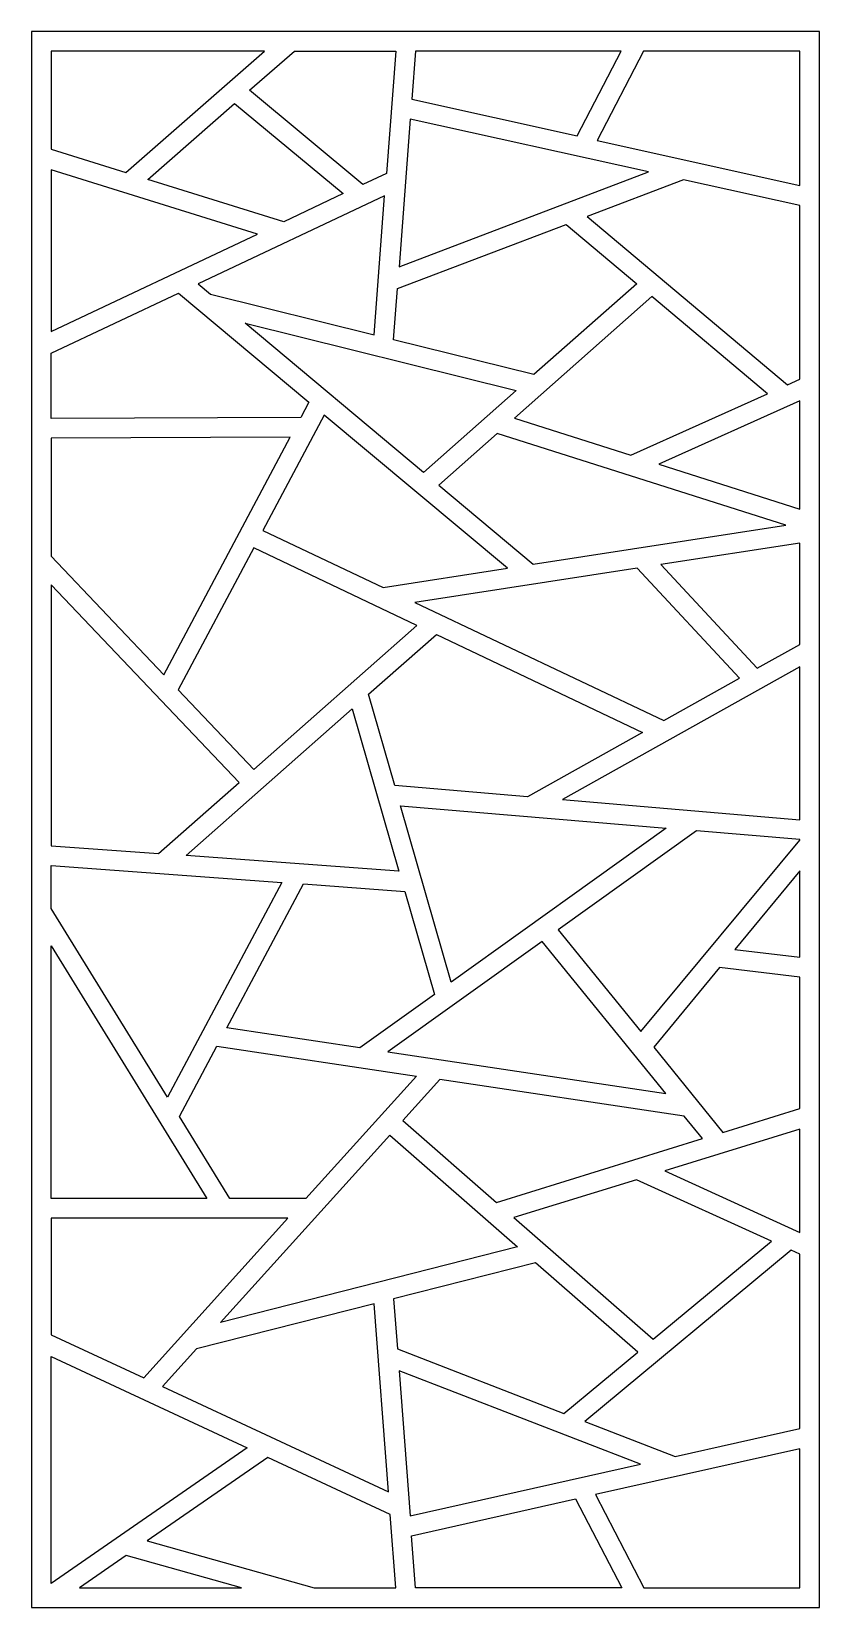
# Model space of a CAD drawing. Header units: millimetres. Extents: x 455 to 1455, y 145 to 2145.
import ezdxf

# ---------------------------------------------------------------- set-up
doc = ezdxf.new("R2010")
doc.units = ezdxf.units.MM
doc.layers.add('Layer 01', color=160, linetype='Continuous')

msp = doc.modelspace()

# ---------------------------------------------------------------- linework, layer by layer
at = {"layer": 'Layer 01'}
for points in [[(455.2, 145.1), (1455.2, 145.1), (1455.2, 2145.1), (455.2, 2145.1)], [(750.8, 2120.1), (480.2, 2120.1), (480.2, 1995.8), (574.9, 1966.3)], [(917.4, 2120.1), (905.6, 1965.1), (875.9, 1951.1), (732, 2070.5), (788.8, 2120.1)], [(942.5, 2120.1), (937.8, 2059.3), (1147.9, 2012.6), (1203.6, 2120.1)], [(1430.2, 1949.9), (1430.2, 2120.1), (1231.7, 2120.1), (1173.1, 2007)], [(713, 2053.8), (850.9, 1939.4), (775.5, 1903.8), (602.9, 1957.5)], [(1238.3, 1966.9), (935.9, 2034.1), (921.6, 1846.4)], [(480.2, 1969.6), (480.2, 1764.6), (742, 1888)], [(1430.2, 1924.3), (1282.7, 1957.1), (1160.4, 1910.5), (1414.5, 1696.8), (1430.2, 1703.9)], [(682.5, 1811.7), (889.9, 1760.1), (903.4, 1936.4), (666.8, 1824.9)], [(1092.9, 1709.7), (914.5, 1754), (919.5, 1818.8), (1133.7, 1900.3), (1223.3, 1824.9)], [(480.2, 1737), (641.8, 1813.2), (807.2, 1674.7), (796.9, 1655.3), (480.2, 1653.9)], [(1215.8, 1607.3), (1389.2, 1685.4), (1242.6, 1808.7), (1068, 1654.3)], [(726.3, 1775), (1070.2, 1689.6), (952.6, 1585.6)], [(1430.2, 1676.5), (1251.5, 1596), (1430.2, 1539.1)], [(826.8, 1658.3), (749, 1511.9), (901.4, 1439.6), (1059.1, 1463.9)], [(480.2, 1628.9), (480.2, 1479.2), (623.3, 1328.7), (783.6, 1630.3)], [(1091.9, 1469), (1412.4, 1518.5), (1046.2, 1635), (972, 1569.4)], [(737.4, 1208.7), (944.4, 1391.5), (737.2, 1489.8), (641.4, 1309.6)], [(1430.2, 1496), (1253.7, 1468.7), (1376.2, 1337.2), (1430.2, 1367.4)], [(941.6, 1420.5), (1257.5, 1270.7), (1353.7, 1324.6), (1223.9, 1464.1)], [(480.2, 1442.9), (480.2, 1111.8), (616.4, 1101.9), (718.6, 1192.1)], [(916.3, 1188.3), (883.1, 1304), (969, 1379.8), (1230.7, 1255.7), (1084.8, 1174.1)], [(1129.2, 1170.3), (1430.2, 1144.8), (1430.2, 1338.8)], [(862.3, 1285.7), (921.5, 1079.6), (651.3, 1099.3)], [(923.7, 1162.6), (1260.8, 1134.1), (988, 938.6)], [(1228.7, 876), (1430.2, 1119.1), (1430.2, 1119.7), (1299.2, 1130.8), (1123.8, 1005.1)], [(480.2, 1086.8), (773.1, 1065.3), (627.7, 792.8), (480.2, 1032.3)], [(872.1, 855.5), (703, 880.8), (800.4, 1063.4), (928.9, 1053.9), (966.5, 923.1)], [(1430.2, 1079.9), (1347.6, 980.2), (1430.2, 970.3)], [(480.2, 984.6), (677.7, 664), (480.2, 664)], [(1260.3, 797.4), (1103.4, 990.5), (907.6, 850.2)], [(1430.2, 945.1), (1328.5, 957.2), (1244.8, 856.2), (1332.5, 748.1), (1430.2, 778.4)], [(690.5, 857.4), (943.7, 819.5), (803.3, 664), (707, 664), (642.9, 768.2)], [(1306.8, 740.2), (1283.7, 768.6), (973.3, 815.1), (926.5, 763.2), (1045.4, 659.2)], [(1072.1, 602.6), (694.9, 506.7), (909.8, 744.7)], [(1430.2, 621), (1430.2, 752.2), (1258.9, 699.2)], [(1067.5, 639.9), (1244.1, 485.5), (1394.2, 609.9), (1223, 688)], [(480.2, 491.1), (597.7, 436.4), (780.7, 639), (480.2, 639)], [(1224.6, 469.3), (1095, 582.7), (914.6, 536.8), (919.5, 473.2), (1130.6, 391.5)], [(1430.2, 593.5), (1419.5, 598.4), (1157.3, 381.1), (1272, 336.7), (1430.2, 372.2)], [(908.3, 291.9), (890, 530.5), (664.6, 473.2), (621.5, 425.4)], [(480.2, 463.5), (728.9, 347.8), (480.2, 175.7)], [(935.7, 261.4), (1228.1, 326.9), (921.6, 445.5)], [(1232.4, 170.1), (1430.2, 170.1), (1430.2, 346.5), (1170.8, 288.4)], [(813.8, 170.1), (917.6, 170.1), (910.5, 263.3), (755.1, 335.6), (602.2, 229.7)], [(1145.5, 282.8), (1204.2, 170.1), (942.7, 170.1), (937.6, 236.2)], [(575.5, 211.3), (516.1, 170.1), (721.6, 170.1)]]:
    msp.add_lwpolyline(points, close=True, dxfattribs=at)

doc.saveas('drawing.dxf')
